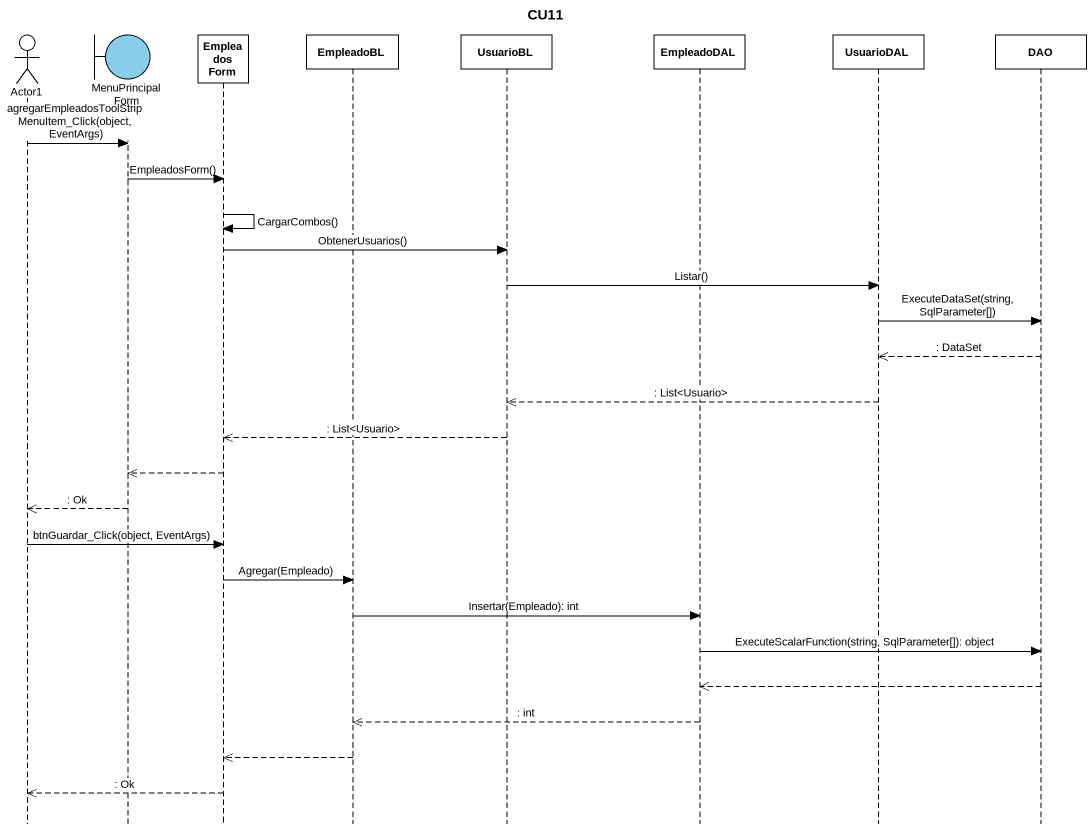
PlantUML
@startuml
title CU11
hide footbox
actor Actor1
boundary MenuPrincipalForm #87CEEB
participant EmpleadosForm
participant EmpleadoBL
participant UsuarioBL
participant EmpleadoDAL
participant UsuarioDAL
participant DAO

Actor1 -> MenuPrincipalForm : agregarEmpleadosToolStripMenuItem_Click(object, EventArgs)
MenuPrincipalForm -> EmpleadosForm : EmpleadosForm()
EmpleadosForm -> EmpleadosForm : CargarCombos()
EmpleadosForm -> UsuarioBL : ObtenerUsuarios()
UsuarioBL -> UsuarioDAL : Listar()
UsuarioDAL -> DAO : ExecuteDataSet(string, SqlParameter[])
DAO -->> UsuarioDAL : : DataSet
UsuarioDAL -->> UsuarioBL : : List<Usuario>
UsuarioBL -->> EmpleadosForm : : List<Usuario>
EmpleadosForm -->> MenuPrincipalForm
MenuPrincipalForm -->> Actor1 : : Ok
Actor1 -> EmpleadosForm : btnGuardar_Click(object, EventArgs)
EmpleadosForm -> EmpleadoBL : Agregar(Empleado)
EmpleadoBL -> EmpleadoDAL : Insertar(Empleado): int
EmpleadoDAL -> DAO : ExecuteScalarFunction(string, SqlParameter[]): object
DAO -->> EmpleadoDAL
EmpleadoDAL -->> EmpleadoBL : : int
EmpleadoBL -->> EmpleadosForm
EmpleadosForm -->> Actor1 : : Ok
@enduml
